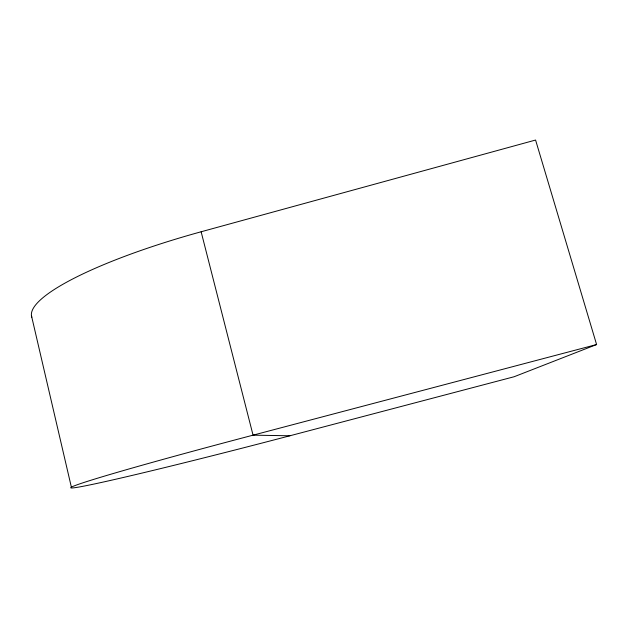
<?xml version="1.0" encoding="UTF-8"?>
<svg xmlns="http://www.w3.org/2000/svg" width="628" height="628" viewBox="0 0 628 628"><rect width="100%" height="100%" fill="white"/><g stroke="black" fill="none" stroke-linecap="round" stroke-linejoin="round"><path stroke-width="0.94" d="M596.6 344.544L514.12 376.745L289.901 435.777A208.747 4.969 -14.6 0 1 72.299 487.964A208.747 4.969 -14.6 0 1 253.06 435.165L596.6 344.544L535.582 140.044L201.133 231.771A204.649 40.53 -14.3 0 0 31.8 317.164M289.901 435.777L253.06 435.165L201.133 231.771M31.4 315.46L71.482 487.626"/></g></svg>
